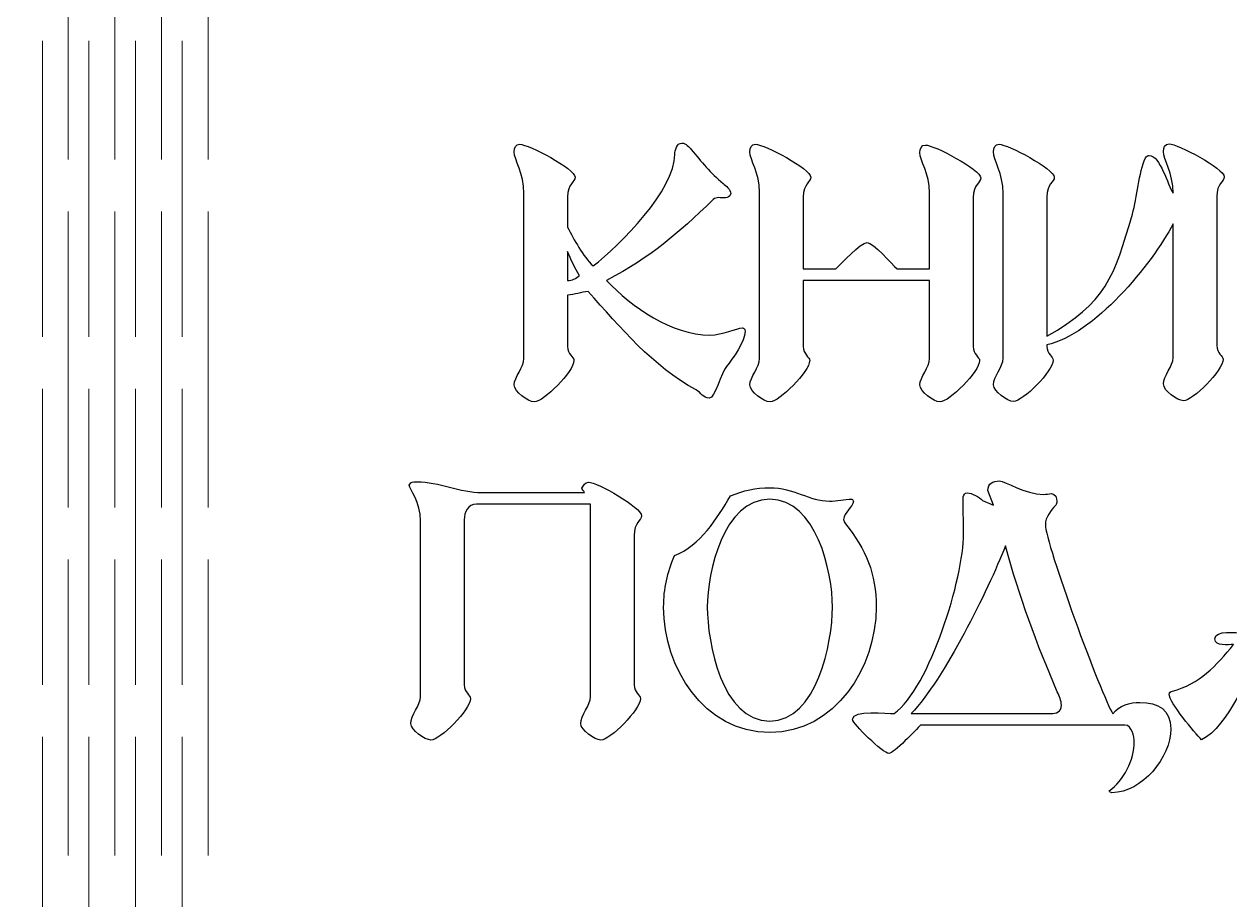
# Model space of a CAD drawing. Header units: centimetres. Extents: x -31 to 29.5, y -18.9 to 20.7.
# Drawn here: x -7.19 to 2.64, y 7.17 to 14.32 of the extents above; entities that cross this region are included whole.
import ezdxf

# ---------------------------------------------------------------- set-up
doc = ezdxf.new("R2010")
doc.units = ezdxf.units.CM
doc.header["$MEASUREMENT"] = 0
doc.layers.add('layer 1', color=7, linetype='Continuous')

msp = doc.modelspace()

# ---------------------------------------------------------------- linework, layer by layer
at = {"layer": 'layer 1', "color": 1, "lineweight": 9}
msp.add_open_spline([(-30.26199, 20.36777), (-30.26199, 20.36777), (12.02372, 20.36777), (12.02372, 20.36777), (12.02372, 20.36777), (12.19558, 20.36777), (12.33619, 20.22717), (12.33619, 20.05532), (12.33619, 20.05532), (12.33619, 20.05532), (12.33619, -2.51093), (12.33619, -2.51093), (12.33619, -2.51093), (12.33619, -2.68281), (12.19558, -2.82339), (12.02372, -2.82339), (12.02372, -2.82339), (12.02372, -2.82339), (-30.26199, -2.82339), (-30.26199, -2.82339), (-30.26199, -2.82339), (-30.43385, -2.82339), (-30.57445, -2.68281), (-30.57445, -2.51093), (-30.57445, -2.51093), (-30.57445, -2.51093), (-30.57445, 20.05532), (-30.57445, 20.05532), (-30.57445, 20.05532), (-30.57445, 20.22717), (-30.43385, 20.36777), (-30.26199, 20.36777)], degree=3, knots=[0, 0, 0, 0, 0.1111111, 0.1111111, 0.1111111, 0.1111111, 0.2222222, 0.2222222, 0.2222222, 0.2222222, 0.3333333, 0.3333333, 0.3333333, 0.3333333, 0.4444444, 0.4444444, 0.4444444, 0.4444444, 0.5555556, 0.5555556, 0.5555556, 0.5555556, 0.6666667, 0.6666667, 0.6666667, 0.6666667, 0.7777778, 0.7777778, 0.7777778, 0.7777778, 1, 1, 1, 1], dxfattribs=at)
for points in [[(-6.83008, 15.62969), (-6.83008, 14.82417), (-6.83008, 14.01863), (-6.83008, 13.2131)], [(-6.44993, 15.62969), (-6.44993, 14.82417), (-6.44993, 14.01863), (-6.44993, 13.2131)], [(-6.06977, 15.62969), (-6.06977, 14.82417), (-6.06977, 14.01863), (-6.06977, 13.2131)], [(-5.68962, 15.62969), (-5.68962, 14.82417), (-5.68962, 14.01863), (-5.68962, 13.2131)], [(-7.04119, 14.18269), (-7.04119, 13.37717), (-7.04119, 12.57163), (-7.04119, 11.76609)], [(-6.66104, 14.18269), (-6.66104, 13.37717), (-6.66104, 12.57163), (-6.66104, 11.76609)], [(-6.28088, 14.18269), (-6.28088, 13.37717), (-6.28088, 12.57163), (-6.28088, 11.76609)], [(-5.90073, 14.18269), (-5.90073, 13.37717), (-5.90073, 12.57163), (-5.90073, 11.76609)], [(-6.83008, 12.78992), (-6.83008, 11.9844), (-6.83008, 11.17886), (-6.83008, 10.37332)], [(-6.44993, 12.78992), (-6.44993, 11.9844), (-6.44993, 11.17886), (-6.44993, 10.37332)], [(-6.06977, 12.78992), (-6.06977, 11.9844), (-6.06977, 11.17886), (-6.06977, 10.37332)], [(-5.68962, 12.78992), (-5.68962, 11.9844), (-5.68962, 11.17886), (-5.68962, 10.37332)], [(-7.04119, 11.34291), (-7.04119, 10.5374), (-7.04119, 9.73186), (-7.04119, 8.92632)], [(-6.66104, 11.34291), (-6.66104, 10.5374), (-6.66104, 9.73186), (-6.66104, 8.92632)], [(-6.28088, 11.34291), (-6.28088, 10.5374), (-6.28088, 9.73186), (-6.28088, 8.92632)], [(-5.90073, 11.34291), (-5.90073, 10.5374), (-5.90073, 9.73186), (-5.90073, 8.92632)], [(-6.83008, 9.95014), (-6.83008, 9.14463), (-6.83008, 8.33909), (-6.83008, 7.53355)], [(-6.44993, 9.95014), (-6.44993, 9.14463), (-6.44993, 8.33909), (-6.44993, 7.53355)], [(-6.06977, 9.95014), (-6.06977, 9.14463), (-6.06977, 8.33909), (-6.06977, 7.53355)], [(-5.68962, 9.95014), (-5.68962, 9.14463), (-5.68962, 8.33909), (-5.68962, 7.53355)], [(-7.04119, 8.50314), (-7.04119, 7.69763), (-7.04119, 6.89209), (-7.04119, 6.08655)], [(-6.66104, 8.50314), (-6.66104, 7.69763), (-6.66104, 6.89209), (-6.66104, 6.08655)], [(-6.28088, 8.50314), (-6.28088, 7.69763), (-6.28088, 6.89209), (-6.28088, 6.08655)], [(-5.90073, 8.50314), (-5.90073, 7.69763), (-5.90073, 6.89209), (-5.90073, 6.08655)]]:
    msp.add_open_spline(points, degree=3, dxfattribs=at)
at = {"layer": 'layer 1', "color": 250}
for points, knots in [([(-1.30973, 11.81142), (-1.30973, 11.82665), (-1.31582, 11.83884), (-1.33105, 11.83884), (-1.33105, 11.83884), (-1.37675, 11.83884), (-1.49252, 11.78095), (-1.59611, 11.78095), (-1.59611, 11.78095), (-1.90991, 11.78095), (-2.22981, 12.0064), (-2.44003, 12.22576), (-2.44003, 12.22576), (-2.06225, 12.42988), (-1.87335, 12.5944), (-1.56869, 12.88688), (-1.56869, 12.88688), (-1.5565, 12.89907), (-1.54127, 12.90211), (-1.52299, 12.90211), (-1.52299, 12.90211), (-1.49252, 12.90211), (-1.45901, 12.89297), (-1.43464, 12.91735), (-1.43464, 12.91735), (-1.43464, 12.91735), (-1.4255, 12.93563), (-1.4255, 12.93563), (-1.4255, 12.93563), (-1.42855, 12.96914), (-1.46511, 12.99961), (-1.48948, 13.01789), (-1.48948, 13.01789), (-1.59002, 13.10319), (-1.66618, 13.19459), (-1.74844, 13.29513), (-1.74844, 13.29513), (-1.76672, 13.31646), (-1.7911, 13.34692), (-1.82461, 13.34692), (-1.82461, 13.34692), (-1.86726, 13.34692), (-1.88249, 13.28904), (-1.88249, 13.25552), (-1.88249, 13.25552), (-1.88249, 12.96609), (-2.3273, 12.51519), (-2.54971, 12.34458), (-2.54971, 12.34458), (-2.63197, 12.42684), (-2.70509, 12.55784), (-2.75688, 12.66143), (-2.75688, 12.66143), (-2.75688, 12.66143), (-2.75688, 12.90821), (-2.75688, 12.90821), (-2.75688, 12.90821), (-2.75688, 13.01789), (-2.69595, 13.03007), (-2.69595, 13.06968), (-2.69595, 13.06968), (-2.69595, 13.1367), (-3.07678, 13.33778), (-3.14685, 13.33778), (-3.14685, 13.33778), (-3.18036, 13.33778), (-3.19255, 13.30732), (-3.19255, 13.27685), (-3.19255, 13.27685), (-3.19255, 13.20982), (-3.11334, 13.10319), (-3.11334, 12.93563), (-3.11334, 12.93563), (-3.11334, 12.93563), (-3.11334, 11.58901), (-3.11334, 11.58901), (-3.11334, 11.58901), (-3.11334, 11.52199), (-3.19255, 11.43363), (-3.19255, 11.37575), (-3.19255, 11.37575), (-3.19255, 11.31786), (-3.08287, 11.2356), (-3.02803, 11.2356), (-3.02803, 11.2356), (-2.95491, 11.2356), (-2.70509, 11.48238), (-2.70509, 11.57378), (-2.70509, 11.57378), (-2.70509, 11.6012), (-2.75688, 11.62252), (-2.75688, 11.6865), (-2.75688, 11.6865), (-2.75688, 11.6865), (-2.75688, 12.10694), (-2.75688, 12.10694), (-2.75688, 12.10694), (-2.69899, 12.10999), (-2.6472, 12.13131), (-2.58932, 12.13741), (-2.58932, 12.13741), (-2.3273, 11.84188), (-2.06225, 11.52503), (-1.70884, 11.33309), (-1.70884, 11.33309), (-1.66923, 11.31177), (-1.65095, 11.26607), (-1.6022, 11.26607), (-1.6022, 11.26607), (-1.5565, 11.26607), (-1.50166, 11.47629), (-1.46206, 11.52503), (-1.46206, 11.52503), (-1.41027, 11.58596), (-1.30973, 11.72916), (-1.30973, 11.81142)], [0, 0, 0, 0, 0.0333333, 0.0333333, 0.0333333, 0.0333333, 0.0666667, 0.0666667, 0.0666667, 0.0666667, 0.1, 0.1, 0.1, 0.1, 0.1333333, 0.1333333, 0.1333333, 0.1333333, 0.1666667, 0.1666667, 0.1666667, 0.1666667, 0.2, 0.2, 0.2, 0.2, 0.2333333, 0.2333333, 0.2333333, 0.2333333, 0.2666667, 0.2666667, 0.2666667, 0.2666667, 0.3, 0.3, 0.3, 0.3, 0.3333333, 0.3333333, 0.3333333, 0.3333333, 0.3666667, 0.3666667, 0.3666667, 0.3666667, 0.4, 0.4, 0.4, 0.4, 0.4333333, 0.4333333, 0.4333333, 0.4333333, 0.4666667, 0.4666667, 0.4666667, 0.4666667, 0.5, 0.5, 0.5, 0.5, 0.5333333, 0.5333333, 0.5333333, 0.5333333, 0.5666667, 0.5666667, 0.5666667, 0.5666667, 0.6, 0.6, 0.6, 0.6, 0.6333333, 0.6333333, 0.6333333, 0.6333333, 0.6666667, 0.6666667, 0.6666667, 0.6666667, 0.7, 0.7, 0.7, 0.7, 0.7333333, 0.7333333, 0.7333333, 0.7333333, 0.7666667, 0.7666667, 0.7666667, 0.7666667, 0.8, 0.8, 0.8, 0.8, 0.8333333, 0.8333333, 0.8333333, 0.8333333, 0.8666667, 0.8666667, 0.8666667, 0.8666667, 0.9, 0.9, 0.9, 0.9, 0.9333333, 0.9333333, 0.9333333, 0.9333333, 1, 1, 1, 1]), ([(0.6127, 13.06358), (0.6127, 13.13061), (0.23187, 13.33169), (0.1618, 13.33169), (0.1618, 13.33169), (0.12828, 13.33169), (0.1161, 13.30122), (0.1161, 13.27076), (0.1161, 13.27076), (0.1161, 13.20068), (0.19531, 13.10014), (0.19531, 12.94172), (0.19531, 12.94172), (0.19531, 12.94172), (0.19531, 12.3202), (0.19531, 12.3202), (0.19531, 12.3202), (0.19531, 12.3202), (-0.06975, 12.3202), (-0.06975, 12.3202), (-0.06975, 12.3202), (-0.10935, 12.35981), (-0.26778, 12.53652), (-0.31348, 12.53652), (-0.31348, 12.53652), (-0.36832, 12.53652), (-0.5237, 12.36286), (-0.5694, 12.3202), (-0.5694, 12.3202), (-0.5694, 12.3202), (-0.83445, 12.3202), (-0.83445, 12.3202), (-0.83445, 12.3202), (-0.83445, 12.3202), (-0.83445, 12.90821), (-0.83445, 12.90821), (-0.83445, 12.90821), (-0.83445, 13.01789), (-0.77352, 13.03007), (-0.77352, 13.06968), (-0.77352, 13.06968), (-0.77352, 13.1367), (-1.15435, 13.33778), (-1.22442, 13.33778), (-1.22442, 13.33778), (-1.25794, 13.33778), (-1.27012, 13.30732), (-1.27012, 13.27685), (-1.27012, 13.27685), (-1.27012, 13.20678), (-1.19091, 13.10624), (-1.19091, 12.94781), (-1.19091, 12.94781), (-1.19091, 12.94781), (-1.19091, 11.58901), (-1.19091, 11.58901), (-1.19091, 11.58901), (-1.19091, 11.52199), (-1.27012, 11.43363), (-1.27012, 11.37575), (-1.27012, 11.37575), (-1.27012, 11.31786), (-1.16044, 11.2356), (-1.1056, 11.2356), (-1.1056, 11.2356), (-1.03249, 11.2356), (-0.78266, 11.48238), (-0.78266, 11.57378), (-0.78266, 11.57378), (-0.78266, 11.59815), (-0.83445, 11.62557), (-0.83445, 11.6865), (-0.83445, 11.6865), (-0.83445, 11.6865), (-0.83445, 12.22576), (-0.83445, 12.22576), (-0.83445, 12.22576), (-0.83445, 12.22576), (0.19531, 12.22576), (0.19531, 12.22576), (0.19531, 12.22576), (0.19531, 12.22576), (0.19531, 11.58901), (0.19531, 11.58901), (0.19531, 11.58901), (0.19531, 11.52199), (0.1161, 11.43363), (0.1161, 11.37575), (0.1161, 11.37575), (0.1161, 11.31786), (0.22578, 11.2356), (0.28062, 11.2356), (0.28062, 11.2356), (0.35374, 11.2356), (0.60356, 11.48238), (0.60356, 11.57378), (0.60356, 11.57378), (0.60356, 11.59815), (0.55177, 11.62557), (0.55177, 11.6865), (0.55177, 11.6865), (0.55177, 11.6865), (0.55177, 12.90211), (0.55177, 12.90211), (0.55177, 12.90211), (0.55177, 13.01179), (0.6127, 13.02398), (0.6127, 13.06358)], [0, 0, 0, 0, 0.0357143, 0.0357143, 0.0357143, 0.0357143, 0.0714286, 0.0714286, 0.0714286, 0.0714286, 0.1071429, 0.1071429, 0.1071429, 0.1071429, 0.1428571, 0.1428571, 0.1428571, 0.1428571, 0.1785714, 0.1785714, 0.1785714, 0.1785714, 0.2142857, 0.2142857, 0.2142857, 0.2142857, 0.25, 0.25, 0.25, 0.25, 0.2857143, 0.2857143, 0.2857143, 0.2857143, 0.3214286, 0.3214286, 0.3214286, 0.3214286, 0.3571429, 0.3571429, 0.3571429, 0.3571429, 0.3928571, 0.3928571, 0.3928571, 0.3928571, 0.4285714, 0.4285714, 0.4285714, 0.4285714, 0.4642857, 0.4642857, 0.4642857, 0.4642857, 0.5, 0.5, 0.5, 0.5, 0.5357143, 0.5357143, 0.5357143, 0.5357143, 0.5714286, 0.5714286, 0.5714286, 0.5714286, 0.6071429, 0.6071429, 0.6071429, 0.6071429, 0.6428571, 0.6428571, 0.6428571, 0.6428571, 0.6785714, 0.6785714, 0.6785714, 0.6785714, 0.7142857, 0.7142857, 0.7142857, 0.7142857, 0.75, 0.75, 0.75, 0.75, 0.7857143, 0.7857143, 0.7857143, 0.7857143, 0.8214286, 0.8214286, 0.8214286, 0.8214286, 0.8571429, 0.8571429, 0.8571429, 0.8571429, 0.8928571, 0.8928571, 0.8928571, 0.8928571, 0.9285714, 0.9285714, 0.9285714, 0.9285714, 1, 1, 1, 1]), ([(2.59911, 13.07272), (2.59911, 13.13975), (2.21828, 13.34083), (2.14821, 13.34083), (2.14821, 13.34083), (2.1147, 13.34083), (2.10251, 13.31036), (2.10251, 13.2799), (2.10251, 13.2799), (2.10251, 13.21287), (2.18172, 13.10624), (2.18172, 12.93867), (2.18172, 12.93867), (2.13602, 13.00265), (2.07814, 13.24638), (1.98674, 13.24638), (1.98674, 13.24638), (1.97455, 13.24638), (1.96237, 13.24029), (1.95627, 13.2281), (1.95627, 13.2281), (1.90143, 13.10319), (1.88925, 12.90516), (1.84964, 12.76806), (1.84964, 12.76806), (1.7034, 12.25927), (1.63333, 12.04296), (1.15196, 11.77181), (1.15196, 11.77181), (1.15196, 11.77181), (1.15196, 12.90821), (1.15196, 12.90821), (1.15196, 12.90821), (1.15196, 13.01484), (1.21289, 13.03007), (1.21289, 13.06968), (1.21289, 13.06968), (1.21289, 13.1367), (0.83206, 13.33778), (0.76199, 13.33778), (0.76199, 13.33778), (0.72848, 13.33778), (0.71629, 13.30732), (0.71629, 13.27685), (0.71629, 13.27685), (0.71629, 13.20982), (0.7955, 13.10319), (0.7955, 12.93563), (0.7955, 12.93563), (0.7955, 12.93563), (0.7955, 11.59206), (0.7955, 11.59206), (0.7955, 11.59206), (0.7955, 11.52199), (0.71629, 11.43973), (0.71629, 11.37575), (0.71629, 11.37575), (0.71629, 11.32091), (0.82902, 11.23865), (0.88081, 11.23865), (0.88081, 11.23865), (0.95393, 11.23865), (1.20375, 11.48543), (1.20375, 11.57682), (1.20375, 11.57682), (1.20375, 11.60424), (1.15196, 11.62557), (1.15196, 11.68955), (1.15196, 11.68955), (1.15196, 11.68955), (1.15196, 11.70174), (1.15196, 11.70174), (1.15196, 11.70174), (1.52974, 11.7779), (2.01111, 12.35981), (2.18172, 12.68885), (2.18172, 12.68885), (2.18172, 12.68885), (2.18172, 11.59815), (2.18172, 11.59815), (2.18172, 11.59815), (2.18172, 11.52808), (2.10251, 11.44582), (2.10251, 11.38184), (2.10251, 11.38184), (2.10251, 11.327), (2.21524, 11.24474), (2.26703, 11.24474), (2.26703, 11.24474), (2.34015, 11.24474), (2.58997, 11.49152), (2.58997, 11.58292), (2.58997, 11.58292), (2.58997, 11.61034), (2.53818, 11.63166), (2.53818, 11.69564), (2.53818, 11.69564), (2.53818, 11.69564), (2.53818, 12.91125), (2.53818, 12.91125), (2.53818, 12.91125), (2.53818, 13.01789), (2.59911, 13.03312), (2.59911, 13.07272)], [0, 0, 0, 0, 0.037037, 0.037037, 0.037037, 0.037037, 0.0740741, 0.0740741, 0.0740741, 0.0740741, 0.1111111, 0.1111111, 0.1111111, 0.1111111, 0.1481481, 0.1481481, 0.1481481, 0.1481481, 0.1851852, 0.1851852, 0.1851852, 0.1851852, 0.2222222, 0.2222222, 0.2222222, 0.2222222, 0.2592593, 0.2592593, 0.2592593, 0.2592593, 0.2962963, 0.2962963, 0.2962963, 0.2962963, 0.3333333, 0.3333333, 0.3333333, 0.3333333, 0.3703704, 0.3703704, 0.3703704, 0.3703704, 0.4074074, 0.4074074, 0.4074074, 0.4074074, 0.4444444, 0.4444444, 0.4444444, 0.4444444, 0.4814815, 0.4814815, 0.4814815, 0.4814815, 0.5185185, 0.5185185, 0.5185185, 0.5185185, 0.5555556, 0.5555556, 0.5555556, 0.5555556, 0.5925926, 0.5925926, 0.5925926, 0.5925926, 0.6296296, 0.6296296, 0.6296296, 0.6296296, 0.6666667, 0.6666667, 0.6666667, 0.6666667, 0.7037037, 0.7037037, 0.7037037, 0.7037037, 0.7407407, 0.7407407, 0.7407407, 0.7407407, 0.7777778, 0.7777778, 0.7777778, 0.7777778, 0.8148148, 0.8148148, 0.8148148, 0.8148148, 0.8518519, 0.8518519, 0.8518519, 0.8518519, 0.8888889, 0.8888889, 0.8888889, 0.8888889, 0.9259259, 0.9259259, 0.9259259, 0.9259259, 1, 1, 1, 1]), ([(-2.65939, 12.26537), (-2.68985, 12.24404), (-2.72032, 12.22576), (-2.75688, 12.22576), (-2.75688, 12.22576), (-2.75688, 12.22576), (-2.75688, 12.4634), (-2.75688, 12.4634), (-2.75688, 12.4634), (-2.72946, 12.39637), (-2.69899, 12.3263), (-2.65939, 12.26537)], [0, 0, 0, 0, 0.25, 0.25, 0.25, 0.25, 0.5, 0.5, 0.5, 0.5, 1, 1, 1, 1]), ([(-2.15365, 10.30689), (-2.15365, 10.37087), (-2.5162, 10.58109), (-2.58627, 10.58109), (-2.58627, 10.58109), (-2.61369, 10.58109), (-2.62892, 10.55062), (-2.64111, 10.53234), (-2.64111, 10.53234), (-2.63806, 10.52016), (-2.62588, 10.51102), (-2.61978, 10.49578), (-2.61978, 10.49578), (-2.61978, 10.49578), (-3.45456, 10.49578), (-3.45456, 10.49578), (-3.45456, 10.49578), (-3.63431, 10.49578), (-3.80797, 10.58414), (-3.98468, 10.58414), (-3.98468, 10.58414), (-4.00296, 10.58414), (-4.02124, 10.58414), (-4.03647, 10.575), (-4.03647, 10.575), (-4.03647, 10.575), (-4.04866, 10.55672), (-4.04866, 10.55672), (-4.04866, 10.55672), (-4.04561, 10.5232), (-3.95726, 10.41606), (-3.95726, 10.26424), (-3.95726, 10.26424), (-3.95726, 10.26424), (-3.95726, 8.82978), (-3.95726, 8.82978), (-3.95726, 8.82978), (-3.95726, 8.7592), (-4.03647, 8.67999), (-4.03647, 8.60991), (-4.03647, 8.60991), (-4.03647, 8.55812), (-3.9207, 8.47586), (-3.87195, 8.47586), (-3.87195, 8.47586), (-3.79883, 8.47586), (-3.54901, 8.72264), (-3.54901, 8.81455), (-3.54901, 8.81455), (-3.54901, 8.84197), (-3.6008, 8.86329), (-3.6008, 8.92727), (-3.6008, 8.92727), (-3.6008, 8.92727), (-3.6008, 10.27338), (-3.6008, 10.27338), (-3.6008, 10.27338), (-3.6008, 10.33431), (-3.57033, 10.40134), (-3.50026, 10.40134), (-3.50026, 10.40134), (-3.50026, 10.40134), (-2.57104, 10.40134), (-2.57104, 10.40134), (-2.57104, 10.40134), (-2.57104, 10.40134), (-2.57104, 8.82978), (-2.57104, 8.82978), (-2.57104, 8.82978), (-2.57104, 8.7592), (-2.65025, 8.67999), (-2.65025, 8.60991), (-2.65025, 8.60991), (-2.65025, 8.55812), (-2.53448, 8.47586), (-2.48573, 8.47586), (-2.48573, 8.47586), (-2.41261, 8.47586), (-2.16279, 8.72264), (-2.16279, 8.81455), (-2.16279, 8.81455), (-2.16279, 8.84197), (-2.21458, 8.86329), (-2.21458, 8.92727), (-2.21458, 8.92727), (-2.21458, 8.92727), (-2.21458, 10.14491), (-2.21458, 10.14491), (-2.21458, 10.14491), (-2.21458, 10.25205), (-2.15365, 10.26729), (-2.15365, 10.30689)], [0, 0, 0, 0, 0.0416667, 0.0416667, 0.0416667, 0.0416667, 0.0833333, 0.0833333, 0.0833333, 0.0833333, 0.125, 0.125, 0.125, 0.125, 0.1666667, 0.1666667, 0.1666667, 0.1666667, 0.2083333, 0.2083333, 0.2083333, 0.2083333, 0.25, 0.25, 0.25, 0.25, 0.2916667, 0.2916667, 0.2916667, 0.2916667, 0.3333333, 0.3333333, 0.3333333, 0.3333333, 0.375, 0.375, 0.375, 0.375, 0.4166667, 0.4166667, 0.4166667, 0.4166667, 0.4583333, 0.4583333, 0.4583333, 0.4583333, 0.5, 0.5, 0.5, 0.5, 0.5416667, 0.5416667, 0.5416667, 0.5416667, 0.5833333, 0.5833333, 0.5833333, 0.5833333, 0.625, 0.625, 0.625, 0.625, 0.6666667, 0.6666667, 0.6666667, 0.6666667, 0.7083333, 0.7083333, 0.7083333, 0.7083333, 0.75, 0.75, 0.75, 0.75, 0.7916667, 0.7916667, 0.7916667, 0.7916667, 0.8333333, 0.8333333, 0.8333333, 0.8333333, 0.875, 0.875, 0.875, 0.875, 0.9166667, 0.9166667, 0.9166667, 0.9166667, 1, 1, 1, 1]), ([(-0.24036, 9.56046), (-0.24036, 9.83466), (-0.32262, 10.03269), (-0.49018, 10.23987), (-0.49018, 10.23987), (-0.49628, 10.24901), (-0.50542, 10.26424), (-0.50542, 10.27643), (-0.50542, 10.27643), (-0.50542, 10.33126), (-0.4262, 10.38306), (-0.4262, 10.42266), (-0.4262, 10.42266), (-0.4262, 10.4318), (-0.4323, 10.4379), (-0.43839, 10.44094), (-0.43839, 10.44094), (-0.49932, 10.44094), (-0.56026, 10.42571), (-0.62119, 10.42571), (-0.62119, 10.42571), (-0.78571, 10.42571), (-0.91062, 10.53539), (-1.10865, 10.53539), (-1.10865, 10.53539), (-1.21833, 10.53539), (-1.32801, 10.51102), (-1.42855, 10.46836), (-1.42855, 10.46836), (-1.54127, 10.27947), (-1.67228, 10.06621), (-1.88554, 9.9809), (-1.88554, 9.9809), (-1.94343, 9.84076), (-1.9739, 9.7128), (-1.9739, 9.56046), (-1.9739, 9.56046), (-1.9739, 9.06996), (-1.64486, 8.53679), (-1.10865, 8.53679), (-1.10865, 8.53679), (-0.57244, 8.53679), (-0.24036, 9.06996), (-0.24036, 9.56046)], [0, 0, 0, 0, 0.0833333, 0.0833333, 0.0833333, 0.0833333, 0.1666667, 0.1666667, 0.1666667, 0.1666667, 0.25, 0.25, 0.25, 0.25, 0.3333333, 0.3333333, 0.3333333, 0.3333333, 0.4166667, 0.4166667, 0.4166667, 0.4166667, 0.5, 0.5, 0.5, 0.5, 0.5833333, 0.5833333, 0.5833333, 0.5833333, 0.6666667, 0.6666667, 0.6666667, 0.6666667, 0.75, 0.75, 0.75, 0.75, 0.8333333, 0.8333333, 0.8333333, 0.8333333, 1, 1, 1, 1]), ([(2.16344, 8.56726), (2.16344, 8.72264), (2.0629, 8.78357), (1.91057, 8.78357), (1.91057, 8.78357), (1.83135, 8.78357), (1.73995, 8.7592), (1.69121, 8.68913), (1.69121, 8.68913), (1.59676, 8.83536), (1.13977, 10.08449), (1.13977, 10.23377), (1.13977, 10.23377), (1.13977, 10.29166), (1.18547, 10.35259), (1.22507, 10.3922), (1.22507, 10.3922), (1.22812, 10.39829), (1.23421, 10.41352), (1.23421, 10.42266), (1.23421, 10.42266), (1.23421, 10.45008), (1.22203, 10.48664), (1.18851, 10.48664), (1.18851, 10.48664), (1.16719, 10.48664), (1.14586, 10.48055), (1.12453, 10.48055), (1.12453, 10.48055), (0.9722, 10.48055), (0.81378, 10.59023), (0.76503, 10.59023), (0.76503, 10.59023), (0.71324, 10.59023), (0.67058, 10.57195), (0.67058, 10.51102), (0.67058, 10.51102), (0.67058, 10.51102), (0.71628, 10.3922), (0.71628, 10.3922), (0.71628, 10.3922), (0.71628, 10.3922), (0.62793, 10.4318), (0.62793, 10.4318), (0.62793, 10.4318), (0.60051, 10.45922), (0.53958, 10.49274), (0.50302, 10.49274), (0.50302, 10.49274), (0.46037, 10.49274), (0.46951, 10.4379), (0.46951, 10.41048), (0.46951, 10.41048), (0.46951, 10.32517), (0.47255, 10.24291), (0.47255, 10.15761), (0.47255, 10.15761), (0.47255, 9.8042), (0.19835, 8.89934), (-0.09412, 8.69217), (-0.09412, 8.69217), (-0.14896, 8.69217), (-0.4323, 8.72569), (-0.4323, 8.64495), (-0.4323, 8.64495), (-0.4323, 8.60991), (-0.18248, 8.36618), (-0.13678, 8.36618), (-0.13678, 8.36618), (-0.09717, 8.36618), (0.08563, 8.56117), (0.12219, 8.59773), (0.12219, 8.59773), (0.12219, 8.59773), (1.7887, 8.59773), (1.7887, 8.59773), (1.7887, 8.59773), (1.84659, 8.59773), (1.86487, 8.50328), (1.86487, 8.46063), (1.86487, 8.46063), (1.86487, 8.31744), (1.77956, 8.14378), (1.66074, 8.06152), (1.66074, 8.06152), (1.66379, 8.05238), (1.67293, 8.04628), (1.68207, 8.04628), (1.68207, 8.04628), (1.92885, 8.04628), (2.16344, 8.33572), (2.16344, 8.56726)], [0, 0, 0, 0, 0.0416667, 0.0416667, 0.0416667, 0.0416667, 0.0833333, 0.0833333, 0.0833333, 0.0833333, 0.125, 0.125, 0.125, 0.125, 0.1666667, 0.1666667, 0.1666667, 0.1666667, 0.2083333, 0.2083333, 0.2083333, 0.2083333, 0.25, 0.25, 0.25, 0.25, 0.2916667, 0.2916667, 0.2916667, 0.2916667, 0.3333333, 0.3333333, 0.3333333, 0.3333333, 0.375, 0.375, 0.375, 0.375, 0.4166667, 0.4166667, 0.4166667, 0.4166667, 0.4583333, 0.4583333, 0.4583333, 0.4583333, 0.5, 0.5, 0.5, 0.5, 0.5416667, 0.5416667, 0.5416667, 0.5416667, 0.5833333, 0.5833333, 0.5833333, 0.5833333, 0.625, 0.625, 0.625, 0.625, 0.6666667, 0.6666667, 0.6666667, 0.6666667, 0.7083333, 0.7083333, 0.7083333, 0.7083333, 0.75, 0.75, 0.75, 0.75, 0.7916667, 0.7916667, 0.7916667, 0.7916667, 0.8333333, 0.8333333, 0.8333333, 0.8333333, 0.875, 0.875, 0.875, 0.875, 0.9166667, 0.9166667, 0.9166667, 0.9166667, 1, 1, 1, 1]), ([(4.23515, 8.49719), (4.23515, 8.54593), (4.1925, 8.6221), (4.17117, 8.66475), (4.17117, 8.66475), (4.06758, 8.85364), (3.98837, 9.05168), (3.9183, 9.2558), (3.9183, 9.2558), (3.96704, 9.2558), (4.12547, 9.22838), (4.12547, 9.3015), (4.12547, 9.3015), (4.12547, 9.38071), (3.93658, 9.35025), (3.88478, 9.35025), (3.88478, 9.35025), (3.83909, 9.48125), (3.60145, 10.25205), (3.60145, 10.3404), (3.60145, 10.3404), (3.60145, 10.40134), (3.64105, 10.45922), (3.64105, 10.48664), (3.64105, 10.48664), (3.64105, 10.48664), (3.64105, 10.49883), (3.64105, 10.49883), (3.64105, 10.49883), (3.59535, 10.52016), (3.27546, 10.58109), (3.22062, 10.58109), (3.22062, 10.58109), (3.21148, 10.58109), (3.20538, 10.58109), (3.20538, 10.57804), (3.20538, 10.57804), (3.20538, 10.53844), (3.25108, 10.40438), (3.26327, 10.36173), (3.26327, 10.36173), (3.18101, 10.13323), (2.89767, 9.53305), (2.74839, 9.35025), (2.74839, 9.35025), (2.69964, 9.35025), (2.52294, 9.37767), (2.52294, 9.3015), (2.52294, 9.3015), (2.52294, 9.23752), (2.63262, 9.2558), (2.67527, 9.2558), (2.67527, 9.2558), (2.53512, 9.08214), (2.39498, 8.93286), (2.17562, 8.87497), (2.17562, 8.87497), (2.16343, 8.87192), (2.15125, 8.86278), (2.1482, 8.8506), (2.1482, 8.8506), (2.15125, 8.78053), (2.35842, 8.53375), (2.41326, 8.47891), (2.41326, 8.47891), (2.63262, 8.57945), (2.80932, 9.04863), (2.93119, 9.2558), (2.93119, 9.2558), (2.93119, 9.2558), (3.69894, 9.2558), (3.69894, 9.2558), (3.69894, 9.2558), (3.75073, 9.1187), (4.11024, 8.53679), (4.22601, 8.47891), (4.22601, 8.47891), (4.23515, 8.47891), (4.23515, 8.49109), (4.23515, 8.49719)], [0, 0, 0, 0, 0.047619, 0.047619, 0.047619, 0.047619, 0.0952381, 0.0952381, 0.0952381, 0.0952381, 0.1428571, 0.1428571, 0.1428571, 0.1428571, 0.1904762, 0.1904762, 0.1904762, 0.1904762, 0.2380952, 0.2380952, 0.2380952, 0.2380952, 0.2857143, 0.2857143, 0.2857143, 0.2857143, 0.3333333, 0.3333333, 0.3333333, 0.3333333, 0.3809524, 0.3809524, 0.3809524, 0.3809524, 0.4285714, 0.4285714, 0.4285714, 0.4285714, 0.4761905, 0.4761905, 0.4761905, 0.4761905, 0.5238095, 0.5238095, 0.5238095, 0.5238095, 0.5714286, 0.5714286, 0.5714286, 0.5714286, 0.6190476, 0.6190476, 0.6190476, 0.6190476, 0.6666667, 0.6666667, 0.6666667, 0.6666667, 0.7142857, 0.7142857, 0.7142857, 0.7142857, 0.7619048, 0.7619048, 0.7619048, 0.7619048, 0.8095238, 0.8095238, 0.8095238, 0.8095238, 0.8571429, 0.8571429, 0.8571429, 0.8571429, 0.9047619, 0.9047619, 0.9047619, 0.9047619, 1, 1, 1, 1]), ([(-0.59682, 9.56046), (-0.59682, 9.27408), (-0.72173, 8.63124), (-1.10865, 8.63124), (-1.10865, 8.63124), (-1.49862, 8.63124), (-1.61744, 9.27103), (-1.61744, 9.56046), (-1.61744, 9.56046), (-1.61744, 9.84685), (-1.48643, 10.44094), (-1.10865, 10.44094), (-1.10865, 10.44094), (-0.72782, 10.44094), (-0.59682, 9.8499), (-0.59682, 9.56046)], [0, 0, 0, 0, 0.2, 0.2, 0.2, 0.2, 0.4, 0.4, 0.4, 0.4, 0.6, 0.6, 0.6, 0.6, 1, 1, 1, 1]), ([(1.27077, 8.7592), (1.27077, 8.70436), (1.22812, 8.69217), (1.18242, 8.69217), (1.18242, 8.69217), (1.18242, 8.69217), (0.04602, 8.69217), (0.04602, 8.69217), (0.04602, 8.69217), (0.31413, 8.97246), (0.67058, 9.69452), (0.81378, 10.06011), (0.81378, 10.06011), (0.9265, 9.64882), (1.06969, 9.25885), (1.23726, 8.86888), (1.23726, 8.86888), (1.25249, 8.83536), (1.27077, 8.79576), (1.27077, 8.7592)], [0, 0, 0, 0, 0.1666667, 0.1666667, 0.1666667, 0.1666667, 0.3333333, 0.3333333, 0.3333333, 0.3333333, 0.5, 0.5, 0.5, 0.5, 0.6666667, 0.6666667, 0.6666667, 0.6666667, 1, 1, 1, 1])]:
    msp.add_open_spline(points, degree=3, knots=knots, dxfattribs=at)

doc.saveas('drawing.dxf')
